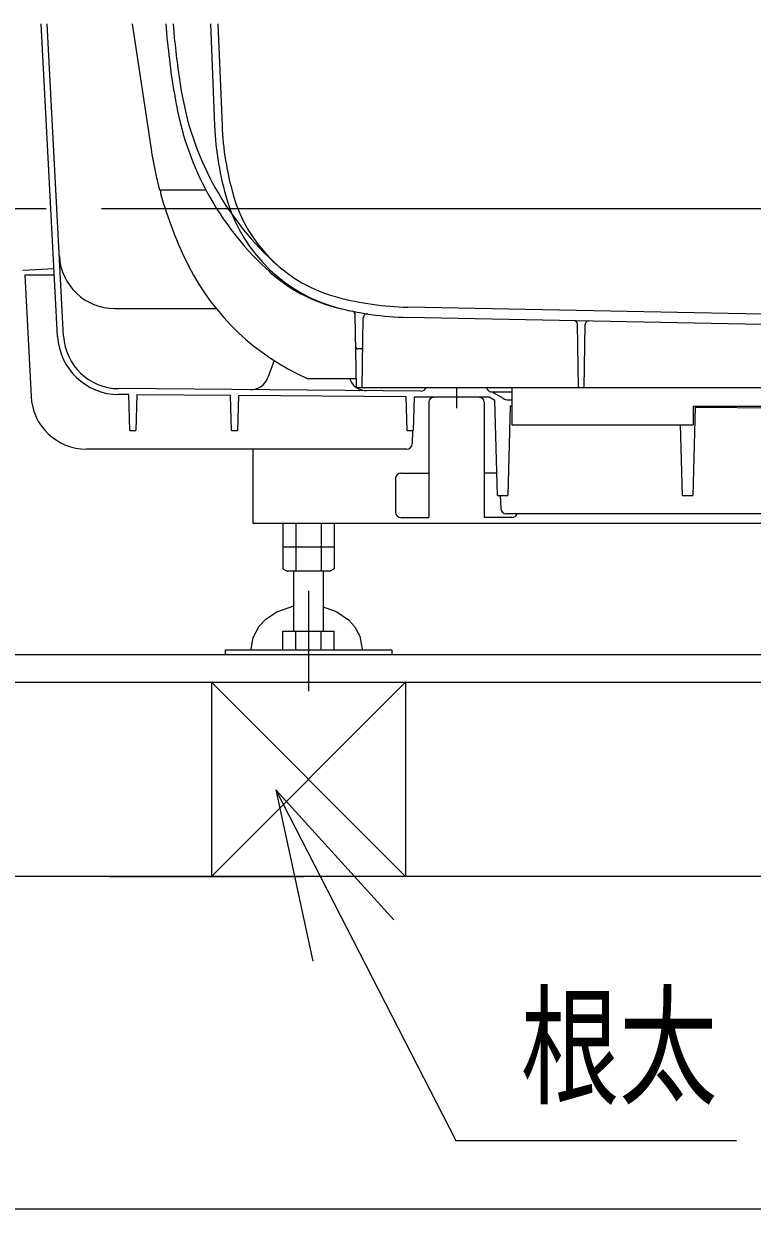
# Model space of a CAD drawing. Units: millimetres on the paper. Extents: x -305 to 305, y -152 to 152.
# Drawn here: x -19.52 to -6.39, y -10.61 to 10.76 of the extents above; entities that cross this region are included whole.
import ezdxf
from ezdxf.enums import TextEntityAlignment as Align

# ---------------------------------------------------------------- set-up
doc = ezdxf.new("R2010")
doc.units = ezdxf.units.MM
doc.linetypes.add('DASHED2', pattern=[3, 2, -1])
doc.linetypes.add('LONG_CHAIN', pattern=[21, 18, -1, 1, -1])
doc.layers.add('0-0_0', color=7, linetype='Continuous', lineweight=9)
doc.layers.add('0-1_VIEW0001', color=7, linetype='Continuous', lineweight=9)
doc.styles.add('ＭＳ ゴシック', font='')
doc.styles.get('ＭＳ ゴシック').set_extended_font_data('MS Gothic')

# ---------------------------------------------------------------- blocks, each defined once
blk = doc.blocks.new('SYM0003')
at = {"layer": '0-0_0'}
for p, q in [((0, 0), (3.242, -6.32)), ((0, 0), (2.122, -2.344)), ((0, 0), (0.666, -3.091)), ((3.242, -6.32), (8.301, -6.32))]:
    blk.add_line(p, q, dxfattribs=at)

msp = doc.modelspace()

# ---------------------------------------------------------------- linework, layer by layer
at = {"layer": '0-1_VIEW0001'}
for p, q in [((-18.912, 5.123), (-19.207, 10.758)), ((-18.805, 5.129), (-19.101, 10.758)), ((-16.931, 10.429), (-16.959, 10.758)), ((-16.798, 10.44), (-16.825, 10.758)), ((-16.158, 10.758), (-16.083, 8.922)), ((-16.025, 10.758), (-15.95, 8.927)), ((-19.542, 6.319), (-18.976, 6.348)), ((-19.506, 6.225), (-19.391, 4.039)), ((-18.97, 6.225), (-19.506, 6.225)), ((-17.883, 5.625), (-16.055, 5.625)), ((-3.577, 5.469), (-12.603, 5.649)), ((-13.525, 4.199), (-13.548, 5.513)), ((-13.425, 4.199), (-13.403, 5.463)), ((-3.589, 5.286), (-12.607, 5.466)), ((-9.525, 4.199), (-9.545, 5.341)), ((-9.425, 4.199), (-9.405, 5.335)), ((-15.011, 4.687), (-15.123, 4.38)), ((-13.654, 4.363), (-13.655, 4.365)), ((-17.63, 4.073), (-17.816, 4.074)), ((-12.364, 4.135), (-17.815, 4.181)), ((-17.613, 3.425), (-17.63, 4.073)), ((-17.486, 4.071), (-17.503, 3.425)), ((-15.796, 4.057), (-17.486, 4.071)), ((-13.525, 4.199), (-1.425, 4.199)), ((-11.092, 4.125), (-10.725, 4.125)), ((-10.879, 4.002), (-11.054, 4.103)), ((-15.78, 3.425), (-15.796, 4.057)), ((-15.653, 4.056), (-15.67, 3.425)), ((-12.629, 4.031), (-15.653, 4.056)), ((-12.613, 3.425), (-12.629, 4.031)), ((-12.487, 4.025), (-12.503, 3.425)), ((-11.132, 4.025), (-12.487, 4.025)), ((-12.225, 3.938), (-12.225, 1.858)), ((-11.225, 3.938), (-11.225, 1.858)), ((-11.03, 3.966), (-11.132, 4.025)), ((-10.985, 2.258), (-11.03, 3.966)), ((-10.755, 3.873), (-10.798, 2.258)), ((-10.797, 3.98), (-10.725, 3.979)), ((-10.755, 3.873), (-10.725, 3.873)), ((-7.422, 3.845), (-7.465, 2.258)), ((-7.422, 3.845), (-5.359, 3.828)), ((-17.613, 3.425), (-17.503, 3.425)), ((-15.78, 3.425), (-15.67, 3.425)), ((-12.613, 3.425), (-12.503, 3.425)), ((-12.516, 3.425), (-12.522, 3.189)), ((-7.652, 2.258), (-7.685, 3.532)), ((-12.622, 3.092), (-18.393, 3.092)), ((-15.392, 3.092), (-15.392, 1.758)), ((-12.725, 2.658), (-12.225, 2.658)), ((-10.995, 2.658), (-11.225, 2.658)), ((-12.825, 2.558), (-12.825, 1.958)), ((-10.985, 2.258), (-10.798, 2.258)), ((-10.934, 2.258), (-10.927, 2.022)), ((-7.652, 2.258), (-7.465, 2.258)), ((-5.289, 1.925), (-10.827, 1.925)), ((-15.392, 1.758), (-4.625, 1.758)), ((-14.853, 1.758), (-14.853, 0.937)), ((-14.622, 1.758), (-14.622, 0.892)), ((-14.161, 1.758), (-14.161, 0.892)), ((-13.93, 1.758), (-13.93, 0.937)), ((-12.725, 1.858), (-12.225, 1.858)), ((-10.725, 1.858), (-11.225, 1.858)), ((-13.93, 1.325), (-14.853, 1.325)), ((-14.853, 0.937), (-14.775, 0.892)), ((-14.008, 0.892), (-14.775, 0.892)), ((-14.658, -0.191), (-14.658, 0.899)), ((-14.125, 0.899), (-14.125, -0.191)), ((-14.008, 0.892), (-13.93, 0.937)), ((-14.853, -0.191), (-13.93, -0.191)), ((-14.853, -0.525), (-14.853, -0.191)), ((-14.622, -0.525), (-14.622, -0.191)), ((-14.161, -0.525), (-14.161, -0.191)), ((-13.93, -0.525), (-13.93, -0.191)), ((-22.142, -0.608), (14.146, -0.608)), ((-15.892, -0.525), (-15.892, -0.608)), ((-15.892, -0.525), (-12.892, -0.525)), ((-12.892, -0.525), (-12.892, -0.601)), ((-22.142, -1.108), (14.146, -1.108)), ((-16.142, -1.108), (-16.142, -4.608)), ((-12.642, -1.108), (-12.642, -4.608)), ((38.525, -4.608), (-25.642, -4.608)), ((-17.975, -4.608), (-14.475, -4.608)), ((38.525, -10.608), (-25.642, -10.608))]:
    msp.add_line(p, q, dxfattribs=at)
at = {"layer": '0-1_VIEW0001', "color": 2}
for p, q in [((-17.572, 10.758), (-17.227, 8.495)), ((-17.075, 7.765), (-16.243, 7.765)), ((-17.058, 7.765), (-17.058, 7.701)), ((-14.415, 4.365), (-13.528, 4.365)), ((-10.725, 4.199), (-10.725, 3.532)), ((-7.458, 3.865), (-5.625, 3.865)), ((-7.458, 3.865), (-7.458, 3.532)), ((-10.725, 3.532), (-7.458, 3.532))]:
    msp.add_line(p, q, dxfattribs=at)
at = {"layer": '0-1_VIEW0001', "linetype": 'LONG_CHAIN'}
for p, q in [((-39.122, 7.425), (62.873, 7.425)), ((-11.725, 4.199), (-11.725, 3.83)), ((-14.392, 0.538), (-14.392, -1.268)), ((-12.642, -4.608), (-16.142, -1.108)), ((-16.142, -4.608), (-12.642, -1.108))]:
    msp.add_line(p, q, dxfattribs=at)
at = {"layer": '0-1_VIEW0001', "linetype": 'DASHED2'}
msp.add_line((-13.445, 4.899), (-13.504, 4.899), dxfattribs=at)
at = {"layer": '0-1_VIEW0001'}
for points in [[(-15.423, -0.525), (-15.423, -0.512), (-15.389, -0.304), (-15.279, -0.097), (-15.162, 0.027), (-14.964, 0.161), (-14.658, 0.266)], [(-14.125, 0.252), (-13.881, 0.161), (-13.672, 0.016), (-13.564, -0.103), (-13.467, -0.278), (-13.423, -0.512), (-13.424, -0.525)]]:
    msp.add_lwpolyline(points, dxfattribs=at)
for centre, radius, start, end in [((-6.17, 11.35), 10.8, 184.8947, 191.5691), ((-6.17, 11.35), 10.667, 184.8947, 190.217), ((-11.419, 10.404), 5.333, 190.217, 228.563), ((-11.526, 10.254), 5.333, 191.5691, 228.1155), ((-10.621, 9.144), 5.467, 182.3268, 196.7241), ((-10.621, 9.144), 5.333, 182.3268, 196.0801), ((-13.127, 8.391), 2.85, 196.7241, 256.3245), ((-13.184, 8.405), 2.667, 196.0801, 255.0751), ((-17.883, 6.625), 1, 183, 270), ((-13.184, 8.405), 2.85, 228.1155, 255.0751), ((-12.497, 10.982), 5.333, 255.0751, 268.8542), ((-12.497, 10.982), 5.517, 255.0751, 268.8542), ((-13.614, 5.511), 0.0667, 1, 78.4527), ((-13.336, 5.462), 0.0667, 81.3541, 179), ((-9.611, 5.34), 0.0667, 1, 88.8542), ((-9.338, 5.334), 0.0667, 88.8542, 179), ((-17.807, 5.181), 1, 183, 269.5226), ((-17.807, 5.181), 1.107, 183, 269.5226), ((-15.436, 4.494), 0.333, 269.5226, 340), ((-13.34, 4.477), 0.333, 200, 236.4062), ((-13.34, 4.477), 0.333, 236.6427, 269.5226), ((-12.364, 4.235), 0.1, 269.5226, 338.3237), ((-11.086, 4.22), 0.1, 192.5659, 258.9459), ((-11.137, 3.959), 0.167, 60, 78.9459), ((-18.393, 4.092), 1, 183, 270), ((-12.138, 3.938), 0.0867, 90, 180), ((-11.312, 3.938), 0.0867, 0, 90), ((-10.796, 4.147), 0.167, 240, 269.5226), ((-12.622, 3.192), 0.1, 270, 358.5), ((-12.725, 2.558), 0.1, 90, 180), ((-12.725, 1.958), 0.1, 180, 270), ((-10.827, 2.025), 0.1, 181.5, 270), ((-10.725, 1.958), 0.1, 270, 340.528)]:
    msp.add_arc(centre, radius, start, end, dxfattribs=at)
at = {"layer": '0-1_VIEW0001', "color": 2}
for centre, radius, start, end in [((-10.356, 9.542), 6.95, 188.6653, 194.8123), ((-10.356, 9.542), 6.95, 195.3564, 206.9399), ((-12.63, 8.387), 4.4, 206.9399, 246.061)]:
    msp.add_arc(centre, radius, start, end, dxfattribs=at)
at = {"layer": '0-1_VIEW0001', "linetype": 'DASHED2'}
for centre, start, end in [((-13.504, 4.932), 181, 270), ((-13.445, 4.932), 270, 359)]:
    msp.add_arc(centre, 0.0333, start, end, dxfattribs=at)

# ---------------------------------------------------------------- block references
at = {"layer": '0-1_VIEW0001'}
msp.add_blockref('SYM0003', (-14.978, -3.048), dxfattribs=at)

# ---------------------------------------------------------------- texts
at = {"layer": '0-1_VIEW0001', "style": 'ＭＳ ゴシック', "width": 0.75}
msp.add_text('根太', height=1.732, dxfattribs=at).set_placement((-10.565, -9.051), align=Align.BOTTOM_LEFT)

doc.saveas('drawing.dxf')
